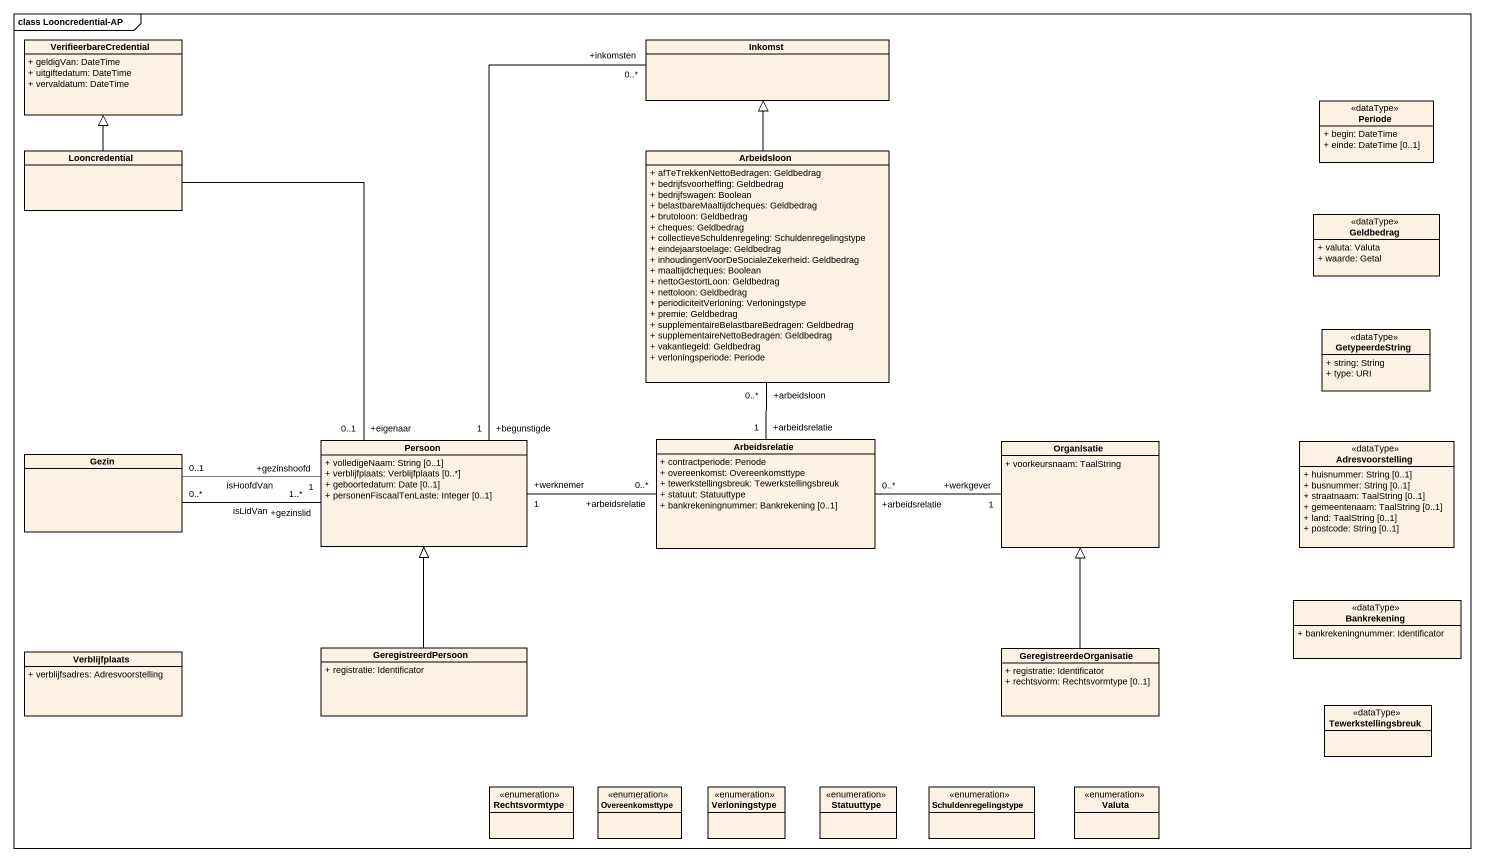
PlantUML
@startuml
mainframe class Looncredential-AP
hide circle
hide empty members
skinparam classAttributeIconSize 0
class VerifieerbareCredential {
  + geldigVan: DateTime
  + uitgiftedatum: DateTime
  + vervaldatum: DateTime
}
class Inkomst
class Periode <<dataType>> {
  + begin: DateTime
  + einde: DateTime [0..1]
}
class Looncredential
class Arbeidsloon {
  + afTeTrekkenNettoBedragen: Geldbedrag
  + bedrijfsvoorheffing: Geldbedrag
  + bedrijfswagen: Boolean
  + belastbareMaaltijdcheques: Geldbedrag
  + brutoloon: Geldbedrag
  + cheques: Geldbedrag
  + collectieveSchuldenregeling: Schuldenregelingstype
  + eindejaarstoelage: Geldbedrag
  + inhoudingenVoorDeSocialeZekerheid: Geldbedrag
  + maaltijdcheques: Boolean
  + nettoGestortLoon: Geldbedrag
  + nettoloon: Geldbedrag
  + periodiciteitVerloning: Verloningstype
  + premie: Geldbedrag
  + supplementaireBelastbareBedragen: Geldbedrag
  + supplementaireNettoBedragen: Geldbedrag
  + vakantiegeld: Geldbedrag
  + verloningsperiode: Periode
}
class Geldbedrag <<dataType>> {
  + valuta: Valuta
  + waarde: Getal
}
class GetypeerdeString <<dataType>> {
  + string: String
  + type: URI
}
class Persoon {
  + volledigeNaam: String [0..1]
  + verblijfplaats: Verblijfplaats [0..*]
  + geboortedatum: Date [0..1]
  + personenFiscaalTenLaste: Integer [0..1]
}
class Arbeidsrelatie {
  + contractperiode: Periode
  + overeenkomst: Overeenkomsttype
  + tewerkstellingsbreuk: Tewerkstellingsbreuk
  + statuut: Statuuttype
  + bankrekeningnummer: Bankrekening [0..1]
}
class Organisatie {
  + voorkeursnaam: TaalString
}
class Adresvoorstelling <<dataType>> {
  + huisnummer: String [0..1]
  + busnummer: String [0..1]
  + straatnaam: TaalString [0..1]
  + gemeentenaam: TaalString [0..1]
  + land: TaalString [0..1]
  + postcode: String [0..1]
}
class Gezin
class Bankrekening <<dataType>> {
  + bankrekeningnummer: Identificator
}
class Verblijfplaats {
  + verblijfsadres: Adresvoorstelling
}
class GeregistreerdPersoon {
  + registratie: Identificator
}
class GeregistreerdeOrganisatie {
  + registratie: Identificator
  + rechtsvorm: Rechtsvormtype [0..1]
}
class Tewerkstellingsbreuk <<dataType>>
enum Rechtsvormtype
enum Overeenkomsttype
enum Verloningstype
enum Statuuttype
enum Schuldenregelingstype
enum Valuta
Looncredential -up-|> VerifieerbareCredential
Looncredential -- "+eigenaar\n0..1" Persoon
Arbeidsloon -up-|> Inkomst
Persoon "+begunstigde\n1" -up- "+inkomsten\n0..*" Inkomst
Persoon "+werknemer\n1" -right- "+arbeidsrelatie\n0..*" Arbeidsrelatie
Persoon "+gezinshoofd\n1" -left- "0..1" Gezin : isHoofdVan
Persoon "+gezinslid\n1..*" -left- "0..*" Gezin : isLidVan
Arbeidsrelatie "+arbeidsrelatie\n1" -up- "+arbeidsloon\n0..*" Arbeidsloon
Organisatie "+werkgever\n1" -left- "+arbeidsrelatie\n0..*" Arbeidsrelatie
GeregistreerdPersoon -up-|> Persoon
GeregistreerdeOrganisatie -up-|> Organisatie
@enduml
